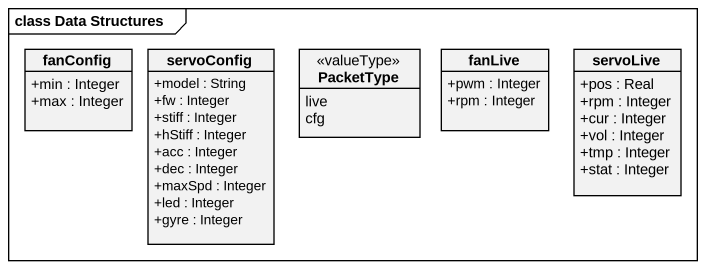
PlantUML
@startuml
mainframe class Data Structures
hide circle
hide empty members
skinparam classAttributeIconSize 0
class fanConfig {
  +min : Integer
  +max : Integer
}
class servoConfig {
  +model : String
  +fw : Integer
  +stiff : Integer
  +hStiff : Integer
  +acc : Integer
  +dec : Integer
  +maxSpd : Integer
  +led : Integer
  +gyre : Integer
}
enum PacketType <<valueType>> {
  live
  cfg
}
class fanLive {
  +pwm : Integer
  +rpm : Integer
}
class servoLive {
  +pos : Real
  +rpm : Integer
  +cur : Integer
  +vol : Integer
  +tmp : Integer
  +stat : Integer
}
@enduml
